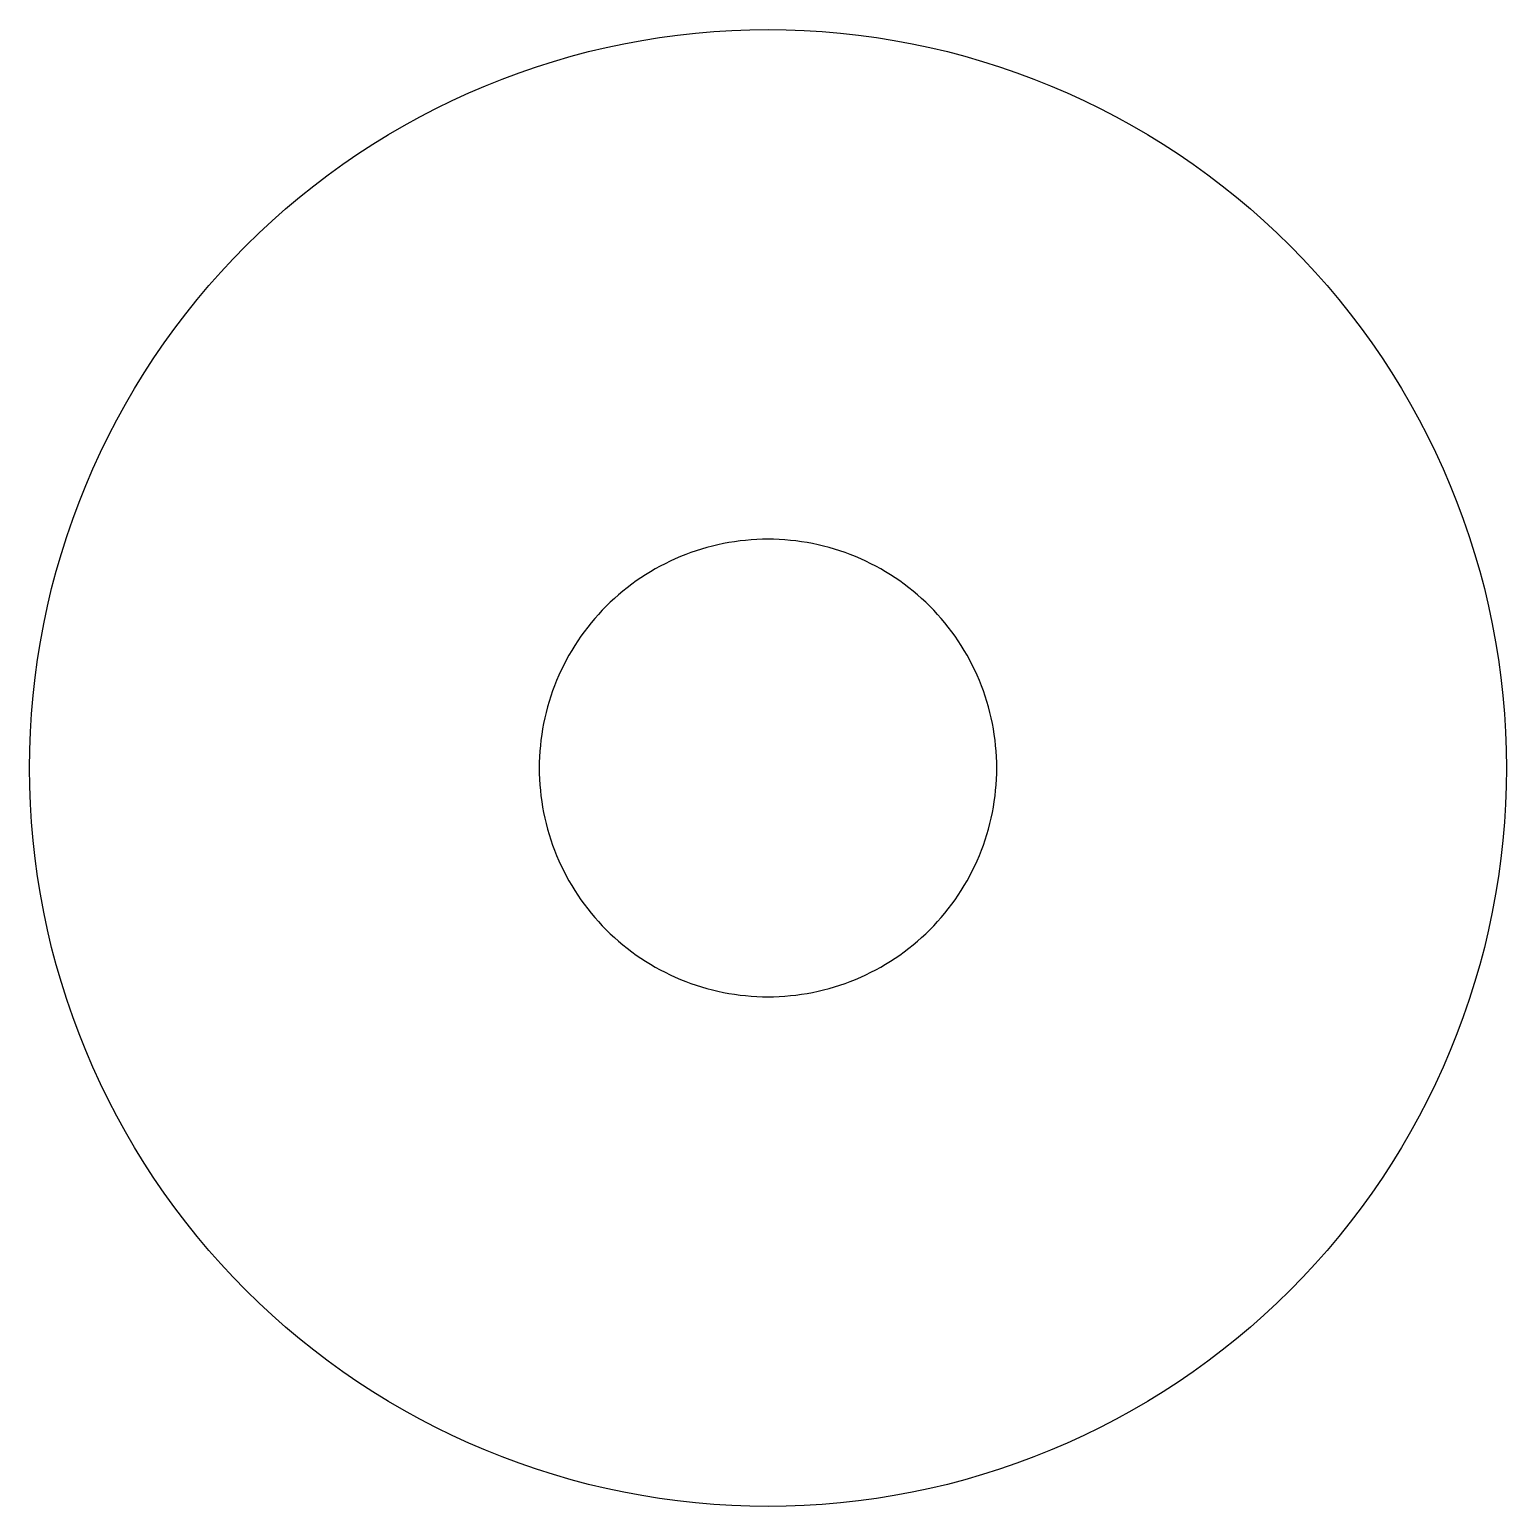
# Model space of a CAD drawing. Header units: millimetres. Extents: x -79 to -74.9, y -4.11 to -0.01.
import ezdxf

# ---------------------------------------------------------------- set-up
doc = ezdxf.new("R2010")
doc.units = ezdxf.units.MM

msp = doc.modelspace()

# ---------------------------------------------------------------- linework, layer by layer
for points in [[(-74.9006, -2.1143), (-74.9025, -2.1646), (-74.9056, -2.2148), (-74.9099, -2.2649), (-74.9154, -2.3149), (-74.9222, -2.3648), (-74.9302, -2.4145), (-74.9394, -2.4639), (-74.9498, -2.5132), (-74.9614, -2.5621), (-74.9743, -2.6108), (-74.9883, -2.6591), (-75.0035, -2.707), (-75.0198, -2.7546), (-75.0374, -2.8018), (-75.056, -2.8485), (-75.0759, -2.8947), (-75.0968, -2.9405), (-75.1189, -2.9857), (-75.1421, -3.0304), (-75.1663, -3.0744), (-75.1917, -3.1179), (-75.2181, -3.1607), (-75.2455, -3.2029), (-75.274, -3.2444), (-75.3034, -3.2852), (-75.3339, -3.3252), (-75.3653, -3.3645), (-75.3977, -3.403), (-75.4311, -3.4407), (-75.4653, -3.4776), (-75.5004, -3.5136), (-75.5364, -3.5487), (-75.5733, -3.5829), (-75.611, -3.6163), (-75.6495, -3.6487), (-75.6888, -3.6801), (-75.7288, -3.7106), (-75.7696, -3.74), (-75.8111, -3.7685), (-75.8533, -3.7959), (-75.8961, -3.8223), (-75.9396, -3.8477), (-75.9836, -3.8719), (-76.0283, -3.8951), (-76.0735, -3.9172), (-76.1193, -3.9381), (-76.1655, -3.958), (-76.2122, -3.9766), (-76.2594, -3.9942), (-76.307, -4.0105), (-76.3549, -4.0257), (-76.4032, -4.0397), (-76.4519, -4.0526), (-76.5008, -4.0642), (-76.5501, -4.0746), (-76.5995, -4.0838), (-76.6492, -4.0918), (-76.6991, -4.0986), (-76.7491, -4.1041), (-76.7992, -4.1084), (-76.8494, -4.1115), (-76.8997, -4.1134), (-76.95, -4.114), (-77.0003, -4.1134), (-77.0506, -4.1115), (-77.1008, -4.1084), (-77.1509, -4.1041), (-77.2009, -4.0986), (-77.2508, -4.0918), (-77.3005, -4.0838), (-77.3499, -4.0746), (-77.3992, -4.0642), (-77.4481, -4.0526), (-77.4968, -4.0397), (-77.5451, -4.0257), (-77.593, -4.0105), (-77.6406, -3.9942), (-77.6878, -3.9766), (-77.7345, -3.958), (-77.7807, -3.9381), (-77.8265, -3.9172), (-77.8717, -3.8951), (-77.9164, -3.8719), (-77.9604, -3.8477), (-78.0039, -3.8223), (-78.0467, -3.7959), (-78.0889, -3.7685), (-78.1304, -3.74), (-78.1712, -3.7106), (-78.2112, -3.6801), (-78.2505, -3.6487), (-78.289, -3.6163), (-78.3267, -3.5829), (-78.3636, -3.5487), (-78.3996, -3.5136), (-78.4347, -3.4776), (-78.4689, -3.4407), (-78.5023, -3.403), (-78.5347, -3.3645), (-78.5661, -3.3252), (-78.5966, -3.2852), (-78.626, -3.2444), (-78.6545, -3.2029), (-78.6819, -3.1607), (-78.7083, -3.1179), (-78.7337, -3.0744), (-78.7579, -3.0304), (-78.7811, -2.9857), (-78.8032, -2.9405), (-78.8241, -2.8947), (-78.844, -2.8485), (-78.8626, -2.8018), (-78.8802, -2.7546), (-78.8965, -2.707), (-78.9117, -2.6591), (-78.9257, -2.6108), (-78.9386, -2.5621), (-78.9502, -2.5132), (-78.9606, -2.4639), (-78.9698, -2.4145), (-78.9778, -2.3648), (-78.9846, -2.3149), (-78.9901, -2.2649), (-78.9944, -2.2148), (-78.9975, -2.1646), (-78.9994, -2.1143), (-79, -2.064), (-78.9994, -2.0137), (-78.9975, -1.9634), (-78.9944, -1.9132), (-78.9901, -1.8631), (-78.9846, -1.8131), (-78.9778, -1.7632), (-78.9698, -1.7135), (-78.9606, -1.6641), (-78.9502, -1.6148), (-78.9386, -1.5659), (-78.9257, -1.5172), (-78.9117, -1.4689), (-78.8965, -1.421), (-78.8802, -1.3734), (-78.8626, -1.3262), (-78.844, -1.2795), (-78.8241, -1.2333), (-78.8032, -1.1875), (-78.7811, -1.1423), (-78.7579, -1.0976), (-78.7337, -1.0536), (-78.7083, -1.0101), (-78.6819, -0.9673), (-78.6545, -0.9251), (-78.626, -0.8836), (-78.5966, -0.8428), (-78.5661, -0.8028), (-78.5347, -0.7635), (-78.5023, -0.725), (-78.4689, -0.6873), (-78.4347, -0.6504), (-78.3996, -0.6144), (-78.3636, -0.5793), (-78.3267, -0.5451), (-78.289, -0.5117), (-78.2505, -0.4793), (-78.2112, -0.4479), (-78.1712, -0.4174), (-78.1304, -0.388), (-78.0889, -0.3595), (-78.0467, -0.3321), (-78.0039, -0.3057), (-77.9604, -0.2803), (-77.9164, -0.2561), (-77.8717, -0.2329), (-77.8265, -0.2108), (-77.7807, -0.1899), (-77.7345, -0.17), (-77.6878, -0.1514), (-77.6406, -0.1338), (-77.593, -0.1175), (-77.5451, -0.1023), (-77.4968, -0.0883), (-77.4481, -0.0754), (-77.3992, -0.0638), (-77.3499, -0.0534), (-77.3005, -0.0442), (-77.2508, -0.0362), (-77.2009, -0.0294), (-77.1509, -0.0239), (-77.1008, -0.0196), (-77.0506, -0.0165), (-77.0003, -0.0146), (-76.95, -0.014), (-76.8997, -0.0146), (-76.8494, -0.0165), (-76.7992, -0.0196), (-76.7491, -0.0239), (-76.6991, -0.0294), (-76.6492, -0.0362), (-76.5995, -0.0442), (-76.5501, -0.0534), (-76.5008, -0.0638), (-76.4519, -0.0754), (-76.4032, -0.0883), (-76.3549, -0.1023), (-76.307, -0.1175), (-76.2594, -0.1338), (-76.2122, -0.1514), (-76.1655, -0.17), (-76.1193, -0.1899), (-76.0735, -0.2108), (-76.0283, -0.2329), (-75.9836, -0.2561), (-75.9396, -0.2803), (-75.8961, -0.3057), (-75.8533, -0.3321), (-75.8111, -0.3595), (-75.7696, -0.388), (-75.7288, -0.4174), (-75.6888, -0.4479), (-75.6495, -0.4793), (-75.611, -0.5117), (-75.5733, -0.5451), (-75.5364, -0.5793), (-75.5004, -0.6144), (-75.4653, -0.6504), (-75.4311, -0.6873), (-75.3977, -0.725), (-75.3653, -0.7635), (-75.3339, -0.8028), (-75.3034, -0.8428), (-75.274, -0.8836), (-75.2455, -0.9251), (-75.2181, -0.9673), (-75.1917, -1.0101), (-75.1663, -1.0536), (-75.1421, -1.0976), (-75.1189, -1.1423), (-75.0968, -1.1875), (-75.0759, -1.2333), (-75.056, -1.2795), (-75.0374, -1.3262), (-75.0198, -1.3734), (-75.0035, -1.421), (-74.9883, -1.4689), (-74.9743, -1.5172), (-74.9614, -1.5659), (-74.9498, -1.6148), (-74.9394, -1.6641), (-74.9302, -1.7135), (-74.9222, -1.7632), (-74.9154, -1.8131), (-74.9099, -1.8631), (-74.9056, -1.9132), (-74.9025, -1.9634), (-74.9006, -2.0137), (-74.9, -2.064)], [(-76.3152, -2.0484), (-76.3158, -2.0328), (-76.3167, -2.0173), (-76.3181, -2.0018), (-76.3198, -1.9863), (-76.3219, -1.9708), (-76.3243, -1.9554), (-76.3272, -1.9401), (-76.3304, -1.9249), (-76.334, -1.9097), (-76.338, -1.8946), (-76.3423, -1.8797), (-76.347, -1.8648), (-76.3521, -1.8501), (-76.3575, -1.8355), (-76.3633, -1.821), (-76.3695, -1.8067), (-76.376, -1.7925), (-76.3828, -1.7785), (-76.39, -1.7647), (-76.3975, -1.751), (-76.4053, -1.7375), (-76.4135, -1.7243), (-76.422, -1.7112), (-76.4308, -1.6984), (-76.44, -1.6857), (-76.4494, -1.6733), (-76.4591, -1.6612), (-76.4692, -1.6492), (-76.4795, -1.6376), (-76.4901, -1.6261), (-76.501, -1.615), (-76.5121, -1.6041), (-76.5236, -1.5935), (-76.5352, -1.5832), (-76.5472, -1.5731), (-76.5593, -1.5634), (-76.5717, -1.554), (-76.5844, -1.5448), (-76.5972, -1.536), (-76.6103, -1.5275), (-76.6235, -1.5193), (-76.637, -1.5115), (-76.6507, -1.504), (-76.6645, -1.4968), (-76.6785, -1.49), (-76.6927, -1.4835), (-76.707, -1.4773), (-76.7215, -1.4715), (-76.7361, -1.4661), (-76.7508, -1.461), (-76.7657, -1.4563), (-76.7806, -1.452), (-76.7957, -1.448), (-76.8109, -1.4444), (-76.8261, -1.4412), (-76.8414, -1.4383), (-76.8568, -1.4359), (-76.8723, -1.4338), (-76.8878, -1.4321), (-76.9033, -1.4307), (-76.9188, -1.4298), (-76.9344, -1.4292), (-76.95, -1.429), (-76.9656, -1.4292), (-76.9812, -1.4298), (-76.9967, -1.4307), (-77.0122, -1.4321), (-77.0277, -1.4338), (-77.0432, -1.4359), (-77.0586, -1.4383), (-77.0739, -1.4412), (-77.0891, -1.4444), (-77.1043, -1.448), (-77.1194, -1.452), (-77.1343, -1.4563), (-77.1492, -1.461), (-77.1639, -1.4661), (-77.1785, -1.4715), (-77.193, -1.4773), (-77.2073, -1.4835), (-77.2215, -1.49), (-77.2355, -1.4968), (-77.2493, -1.504), (-77.263, -1.5115), (-77.2765, -1.5193), (-77.2897, -1.5275), (-77.3028, -1.536), (-77.3156, -1.5448), (-77.3283, -1.554), (-77.3407, -1.5634), (-77.3528, -1.5731), (-77.3648, -1.5832), (-77.3764, -1.5935), (-77.3879, -1.6041), (-77.399, -1.615), (-77.4099, -1.6261), (-77.4205, -1.6376), (-77.4308, -1.6492), (-77.4409, -1.6612), (-77.4506, -1.6733), (-77.46, -1.6857), (-77.4692, -1.6984), (-77.478, -1.7112), (-77.4865, -1.7243), (-77.4947, -1.7375), (-77.5025, -1.751), (-77.51, -1.7647), (-77.5172, -1.7785), (-77.524, -1.7925), (-77.5305, -1.8067), (-77.5367, -1.821), (-77.5425, -1.8355), (-77.5479, -1.8501), (-77.553, -1.8648), (-77.5577, -1.8797), (-77.562, -1.8946), (-77.566, -1.9097), (-77.5696, -1.9249), (-77.5728, -1.9401), (-77.5757, -1.9554), (-77.5781, -1.9708), (-77.5802, -1.9863), (-77.5819, -2.0018), (-77.5833, -2.0173), (-77.5842, -2.0328), (-77.5848, -2.0484), (-77.585, -2.064), (-77.5848, -2.0796), (-77.5842, -2.0952), (-77.5833, -2.1107), (-77.5819, -2.1262), (-77.5802, -2.1417), (-77.5781, -2.1572), (-77.5757, -2.1726), (-77.5728, -2.1879), (-77.5696, -2.2031), (-77.566, -2.2183), (-77.562, -2.2334), (-77.5577, -2.2483), (-77.553, -2.2632), (-77.5479, -2.2779), (-77.5425, -2.2925), (-77.5367, -2.307), (-77.5305, -2.3213), (-77.524, -2.3355), (-77.5172, -2.3495), (-77.51, -2.3633), (-77.5025, -2.377), (-77.4947, -2.3905), (-77.4865, -2.4037), (-77.478, -2.4168), (-77.4692, -2.4296), (-77.46, -2.4423), (-77.4506, -2.4547), (-77.4409, -2.4668), (-77.4308, -2.4788), (-77.4205, -2.4904), (-77.4099, -2.5019), (-77.399, -2.513), (-77.3879, -2.5239), (-77.3764, -2.5345), (-77.3648, -2.5448), (-77.3528, -2.5549), (-77.3407, -2.5646), (-77.3283, -2.574), (-77.3156, -2.5832), (-77.3028, -2.592), (-77.2897, -2.6005), (-77.2765, -2.6087), (-77.263, -2.6165), (-77.2493, -2.624), (-77.2355, -2.6312), (-77.2215, -2.638), (-77.2073, -2.6445), (-77.193, -2.6507), (-77.1785, -2.6565), (-77.1639, -2.6619), (-77.1492, -2.667), (-77.1343, -2.6717), (-77.1194, -2.676), (-77.1043, -2.68), (-77.0891, -2.6836), (-77.0739, -2.6868), (-77.0586, -2.6897), (-77.0432, -2.6921), (-77.0277, -2.6942), (-77.0122, -2.6959), (-76.9967, -2.6973), (-76.9812, -2.6982), (-76.9656, -2.6988), (-76.95, -2.699), (-76.9344, -2.6988), (-76.9188, -2.6982), (-76.9033, -2.6973), (-76.8878, -2.6959), (-76.8723, -2.6942), (-76.8568, -2.6921), (-76.8414, -2.6897), (-76.8261, -2.6868), (-76.8109, -2.6836), (-76.7957, -2.68), (-76.7806, -2.676), (-76.7657, -2.6717), (-76.7508, -2.667), (-76.7361, -2.6619), (-76.7215, -2.6565), (-76.707, -2.6507), (-76.6927, -2.6445), (-76.6785, -2.638), (-76.6645, -2.6312), (-76.6507, -2.624), (-76.637, -2.6165), (-76.6235, -2.6087), (-76.6103, -2.6005), (-76.5972, -2.592), (-76.5844, -2.5832), (-76.5717, -2.574), (-76.5593, -2.5646), (-76.5472, -2.5549), (-76.5352, -2.5448), (-76.5236, -2.5345), (-76.5121, -2.5239), (-76.501, -2.513), (-76.4901, -2.5019), (-76.4795, -2.4904), (-76.4692, -2.4788), (-76.4591, -2.4668), (-76.4494, -2.4547), (-76.44, -2.4423), (-76.4308, -2.4296), (-76.422, -2.4168), (-76.4135, -2.4037), (-76.4053, -2.3905), (-76.3975, -2.377), (-76.39, -2.3633), (-76.3828, -2.3495), (-76.376, -2.3355), (-76.3695, -2.3213), (-76.3633, -2.307), (-76.3575, -2.2925), (-76.3521, -2.2779), (-76.347, -2.2632), (-76.3423, -2.2483), (-76.338, -2.2334), (-76.334, -2.2183), (-76.3304, -2.2031), (-76.3272, -2.1879), (-76.3243, -2.1726), (-76.3219, -2.1572), (-76.3198, -2.1417), (-76.3181, -2.1262), (-76.3167, -2.1107), (-76.3158, -2.0952), (-76.3152, -2.0796), (-76.315, -2.064)]]:
    msp.add_lwpolyline(points, close=True)

doc.saveas('drawing.dxf')
